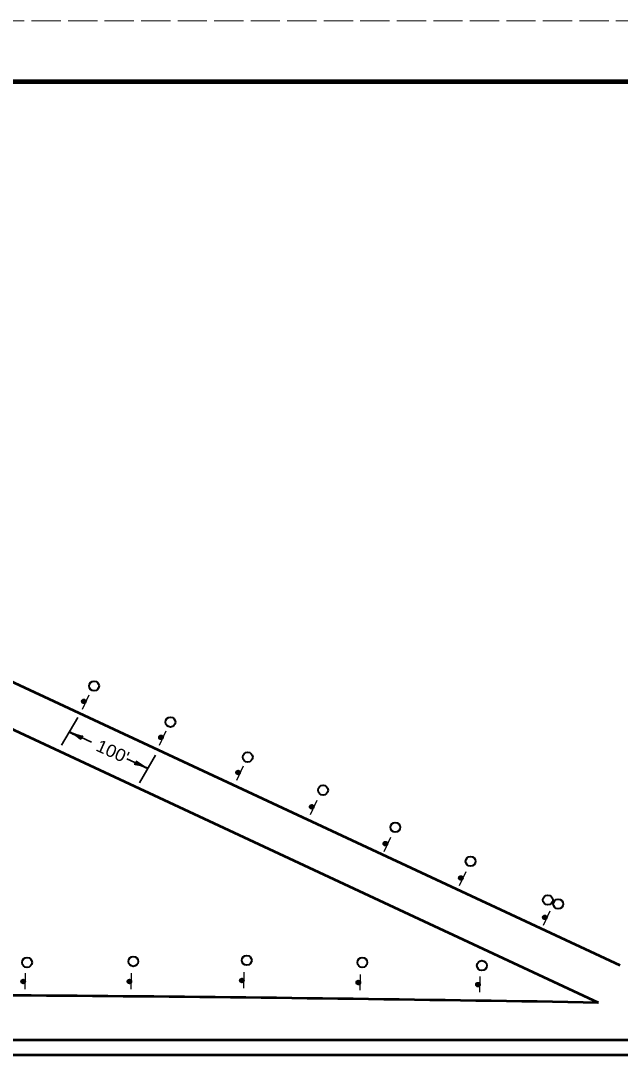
# Model space of a CAD drawing. Extents: x 354 to 1034, y -85 to 443.
# Drawn here: x 802.3 to 900.8, y 271.4 to 443 of the extents above; entities that cross this region are included whole.
import ezdxf
from ezdxf.enums import TextEntityAlignment as Align

# ---------------------------------------------------------------- set-up
doc = ezdxf.new("R2010")
doc.units = 0
doc.header["$LTSCALE"] = 0.8
doc.linetypes.add('LONG_DASHED', pattern=[7.5, 6, -1.5])
for name, color, linetype, lineweight in [('1', 7, 'Continuous', 40), ('4', 7, 'Continuous', 25), ('61', 7, 'Continuous', 35)]:
    doc.layers.add(name, color=color, linetype=linetype, lineweight=lineweight)

msp = doc.modelspace()

# ---------------------------------------------------------------- linework, layer by layer
at = {"layer": '1', "lineweight": 53}
for p, q in [((900.7673, 287.8702), (765.1801, 351.0956)), ((897.2311, 281.7872), (760.5537, 345.521)), ((796.3638, 273.2483), (969.7038, 273.2483))]:
    msp.add_line(p, q, dxfattribs=at)
at = {"layer": '1', "lineweight": 35}
for p, q in [((809.026, 324.0567), (811.6583, 328.6164)), ((813.9101, 324.5722), (810.2964, 326.2573)), ((823.1877, 320.2459), (819.7449, 321.8513)), ((821.8177, 317.8726), (824.45, 322.4324))]:
    msp.add_line(p, q, dxfattribs=at)
at = {"layer": '1', "lineweight": 53}
msp.add_lwpolyline([(735.2891, 275.6783), (796.3638, 275.6783), (969.7038, 275.6783)], dxfattribs=at)
at = {"layer": '1'}
for centre, radius in [((814.3608, 333.8018), 0.81), ((812.6668, 331.2719), 0.3159), ((812.659, 331.2934), 0.2835), ((812.6707, 331.2611), 0.2917), ((812.6634, 331.2645), 0.2754), ((812.6668, 331.2719), 0.2511), ((812.6668, 331.2719), 0.2349), ((812.6634, 331.2645), 0.2268), ((812.6634, 331.2645), 0.2106), ((812.656, 331.268), 0.1946), ((812.6487, 331.2714), 0.1782), ((812.6125, 331.2704), 0.1296), ((812.6487, 331.2714), 0.162), ((812.6086, 331.2812), 0.1218), ((812.634, 331.2782), 0.1458), ((812.5978, 331.2772), 0.0972), ((812.5904, 331.2807), 0.0814), ((812.5831, 331.2841), 0.0648), ((812.5684, 331.2909), 0.0486), ((812.5537, 331.2978), 0.0324), ((812.5391, 331.3046), 0.0162), ((812.6565, 331.2499), 0.1296), ((812.6599, 331.2572), 0.0891), ((812.6853, 331.3884), 0.0081), ((826.8981, 327.872), 0.81), ((825.3347, 325.3602), 0.3159), ((825.3269, 325.3817), 0.2835), ((825.3386, 325.3494), 0.2917), ((825.3313, 325.3528), 0.2754), ((825.3347, 325.3602), 0.2511), ((825.3347, 325.3602), 0.2349), ((825.3313, 325.3528), 0.2268), ((825.3313, 325.3528), 0.2106), ((825.324, 325.3562), 0.1946), ((825.3166, 325.3597), 0.1782), ((825.2804, 325.3587), 0.1296), ((825.3166, 325.3597), 0.162), ((825.2765, 325.3694), 0.1218), ((825.3019, 325.3665), 0.1458), ((825.2657, 325.3655), 0.0972), ((825.2584, 325.369), 0.0814), ((825.251, 325.3724), 0.0648), ((825.2364, 325.3792), 0.0486), ((825.2217, 325.3861), 0.0324), ((825.207, 325.3929), 0.0162), ((825.3244, 325.3381), 0.1296), ((825.3279, 325.3455), 0.0891), ((825.3533, 325.4766), 0.0081), ((839.6048, 322.1116), 0.81), ((838.0026, 319.5893), 0.3159), ((837.9947, 319.6108), 0.2835), ((838.0065, 319.5785), 0.2917), ((837.9992, 319.5819), 0.2754), ((838.0026, 319.5893), 0.2511), ((838.0026, 319.5893), 0.2349), ((837.9992, 319.5819), 0.2268), ((837.9992, 319.5819), 0.2106), ((837.9918, 319.5853), 0.1946), ((837.9845, 319.5888), 0.1782), ((837.9483, 319.5878), 0.1296), ((837.9845, 319.5888), 0.162), ((837.9443, 319.5985), 0.1218), ((837.9698, 319.5956), 0.1458), ((837.9336, 319.5946), 0.0972), ((837.9262, 319.598), 0.0814), ((837.9189, 319.6015), 0.0648), ((837.9042, 319.6083), 0.0486), ((837.8895, 319.6152), 0.0324), ((837.8748, 319.622), 0.0162), ((837.9923, 319.5672), 0.1296), ((837.9957, 319.5746), 0.0891), ((838.0211, 319.7057), 0.0081), ((851.9727, 316.69), 0.81), ((850.1074, 313.9591), 0.3159), ((850.0996, 313.9806), 0.2835), ((850.1113, 313.9483), 0.2917), ((850.104, 313.9517), 0.2754), ((850.1074, 313.9591), 0.2511), ((850.1074, 313.9591), 0.2349), ((850.104, 313.9517), 0.2268), ((850.104, 313.9517), 0.2106), ((850.0967, 313.9552), 0.1946), ((850.0893, 313.9586), 0.1782), ((850.0531, 313.9576), 0.1296), ((850.0893, 313.9586), 0.162), ((850.0492, 313.9684), 0.1218), ((850.0746, 313.9654), 0.1458), ((850.0384, 313.9644), 0.0972), ((850.0311, 313.9679), 0.0814), ((850.0237, 313.9713), 0.0648), ((850.0091, 313.9781), 0.0486), ((849.9944, 313.985), 0.0324), ((849.9797, 313.9918), 0.0162), ((850.0971, 313.9371), 0.1296), ((850.1006, 313.9444), 0.0891), ((850.126, 314.0755), 0.0081), ((863.8323, 310.5908), 0.81), ((862.2123, 307.9067), 0.3159), ((862.2045, 307.9282), 0.2835), ((862.2162, 307.8959), 0.2917), ((862.2089, 307.8994), 0.2754), ((862.2123, 307.9067), 0.2511), ((862.2123, 307.9067), 0.2349), ((862.2089, 307.8994), 0.2268), ((862.2089, 307.8994), 0.2106), ((862.2016, 307.9028), 0.1946), ((862.1942, 307.9062), 0.1782), ((862.158, 307.9052), 0.1296), ((862.1942, 307.9062), 0.162), ((862.1541, 307.916), 0.1218), ((862.1795, 307.913), 0.1458), ((862.1433, 307.9121), 0.0972), ((862.136, 307.9155), 0.0814), ((862.1286, 307.9189), 0.0648), ((862.114, 307.9257), 0.0486), ((862.0993, 307.9326), 0.0324), ((862.0846, 307.9394), 0.0162), ((862.2021, 307.8847), 0.1296), ((862.2055, 307.892), 0.0891), ((862.2309, 308.0232), 0.0081), ((876.2002, 304.9998), 0.81), ((874.5986, 302.2764), 0.3159), ((874.5908, 302.298), 0.2835), ((874.6026, 302.2657), 0.2917), ((874.5952, 302.2691), 0.2754), ((874.5986, 302.2764), 0.2511), ((874.5986, 302.2764), 0.2349), ((874.5952, 302.2691), 0.2268), ((874.5952, 302.2691), 0.2106), ((874.5879, 302.2725), 0.1946), ((874.5805, 302.276), 0.1782), ((874.5443, 302.275), 0.1296), ((874.5805, 302.276), 0.162), ((874.5404, 302.2857), 0.1218), ((874.5659, 302.2828), 0.1458), ((874.5296, 302.2818), 0.0972), ((874.5223, 302.2852), 0.0814), ((874.515, 302.2887), 0.0648), ((874.5003, 302.2955), 0.0486), ((874.4856, 302.3024), 0.0324), ((874.4709, 302.3092), 0.0162), ((874.5884, 302.2544), 0.1296), ((874.5918, 302.2618), 0.0891), ((874.6172, 302.3929), 0.0081), ((888.8966, 298.6569), 0.81), ((890.6038, 297.991), 0.81), ((888.3926, 295.8018), 0.3159), ((888.3848, 295.8233), 0.2835), ((888.3965, 295.791), 0.2917), ((888.3892, 295.7944), 0.2754), ((888.3926, 295.8018), 0.2511), ((888.3926, 295.8018), 0.2349), ((888.3892, 295.7944), 0.2268), ((888.3892, 295.7944), 0.2106), ((888.3818, 295.7979), 0.1946), ((888.3745, 295.8013), 0.1782), ((888.3383, 295.8003), 0.1296), ((888.3745, 295.8013), 0.162), ((888.3344, 295.8111), 0.1218), ((888.3598, 295.8081), 0.1458), ((888.3236, 295.8071), 0.0972), ((888.3163, 295.8106), 0.0814), ((888.3089, 295.814), 0.0648), ((888.2942, 295.8208), 0.0486), ((888.2796, 295.8277), 0.0324), ((888.2649, 295.8345), 0.0162), ((888.3823, 295.7798), 0.1296), ((888.3858, 295.7871), 0.0891), ((888.4112, 295.9182), 0.0081), ((803.3483, 288.3964), 0.81), ((820.7989, 288.5658), 0.81), ((839.4354, 288.7353), 0.81), ((858.4108, 288.3964), 0.81), ((878.0639, 287.8881), 0.81), ((802.7009, 285.266), 0.3159), ((802.685, 285.2825), 0.2835), ((802.7089, 285.2578), 0.2917), ((802.7008, 285.2579), 0.2754), ((802.7009, 285.266), 0.2511), ((802.7009, 285.266), 0.2349), ((802.7008, 285.2579), 0.2268), ((802.7008, 285.2579), 0.2106), ((802.6927, 285.2581), 0.1946), ((802.6846, 285.2582), 0.1782), ((802.6439, 285.2508), 0.1218), ((802.6519, 285.2426), 0.1296), ((802.6846, 285.2582), 0.162), ((802.6684, 285.2585), 0.1458), ((802.6357, 285.2429), 0.0972), ((802.6276, 285.243), 0.0814), ((802.6195, 285.2432), 0.0648), ((802.6033, 285.2434), 0.0486), ((802.5871, 285.2437), 0.0324), ((802.5709, 285.244), 0.0162), ((802.7005, 285.2418), 0.1296), ((802.7006, 285.2498), 0.0891), ((802.6705, 285.38), 0.0081), ((820.1515, 285.266), 0.3159), ((820.1356, 285.2825), 0.2835), ((820.1594, 285.2578), 0.2917), ((820.1513, 285.2579), 0.2754), ((820.1515, 285.266), 0.2511), ((820.1515, 285.266), 0.2349), ((820.1513, 285.2579), 0.2268), ((820.1513, 285.2579), 0.2106), ((820.1432, 285.2581), 0.1946), ((820.1351, 285.2582), 0.1782), ((820.0945, 285.2508), 0.1218), ((820.1025, 285.2426), 0.1296), ((820.1351, 285.2582), 0.162), ((820.1189, 285.2585), 0.1458), ((820.0863, 285.2429), 0.0972), ((820.0782, 285.243), 0.0814), ((820.0701, 285.2432), 0.0648), ((820.0539, 285.2434), 0.0486), ((820.0377, 285.2437), 0.0324), ((820.0215, 285.244), 0.0162), ((820.151, 285.2418), 0.1296), ((820.1512, 285.2498), 0.0891), ((820.1211, 285.38), 0.0081), ((838.6185, 285.4355), 0.3159), ((838.6026, 285.452), 0.2835), ((838.6265, 285.4272), 0.2917), ((838.6184, 285.4274), 0.2754), ((838.6185, 285.4355), 0.2511), ((838.6185, 285.4355), 0.2349), ((838.6184, 285.4274), 0.2268), ((838.6184, 285.4274), 0.2106), ((838.6103, 285.4275), 0.1946), ((838.6022, 285.4277), 0.1782), ((838.5616, 285.4203), 0.1218), ((838.5695, 285.412), 0.1296), ((838.6022, 285.4277), 0.162), ((838.586, 285.4279), 0.1458), ((838.5533, 285.4123), 0.0972), ((838.5452, 285.4124), 0.0814), ((838.5371, 285.4126), 0.0648), ((838.5209, 285.4129), 0.0486), ((838.5047, 285.4132), 0.0324), ((838.4885, 285.4134), 0.0162), ((838.6181, 285.4112), 0.1296), ((838.6182, 285.4193), 0.0891), ((838.5881, 285.5494), 0.0081), ((857.7633, 285.0966), 0.3159), ((857.7474, 285.1131), 0.2835), ((857.7713, 285.0884), 0.2917), ((857.7632, 285.0885), 0.2754), ((857.7633, 285.0966), 0.2511), ((857.7633, 285.0966), 0.2349), ((857.7632, 285.0885), 0.2268), ((857.7632, 285.0885), 0.2106), ((857.7551, 285.0887), 0.1946), ((857.747, 285.0888), 0.1782), ((857.7064, 285.0814), 0.1218), ((857.7143, 285.0732), 0.1296), ((857.747, 285.0888), 0.162), ((857.7308, 285.0891), 0.1458), ((857.6981, 285.0735), 0.0972), ((857.69, 285.0736), 0.0814), ((857.6819, 285.0737), 0.0648), ((857.6657, 285.074), 0.0486), ((857.6495, 285.0743), 0.0324), ((857.6333, 285.0746), 0.0162), ((857.7629, 285.0723), 0.1296), ((857.7631, 285.0804), 0.0891), ((857.7329, 285.2106), 0.0081), ((877.4164, 284.7578), 0.3159), ((877.4005, 284.7743), 0.2835), ((877.4244, 284.7495), 0.2917), ((877.4163, 284.7497), 0.2754), ((877.4164, 284.7578), 0.2511), ((877.4164, 284.7578), 0.2349), ((877.4163, 284.7497), 0.2268), ((877.4163, 284.7497), 0.2106), ((877.4082, 284.7498), 0.1946), ((877.4001, 284.75), 0.1782), ((877.3595, 284.7426), 0.1218), ((877.3674, 284.7343), 0.1296), ((877.4001, 284.75), 0.162), ((877.3839, 284.7502), 0.1458), ((877.3512, 284.7346), 0.0972), ((877.3431, 284.7347), 0.0814), ((877.335, 284.7349), 0.0648), ((877.3188, 284.7352), 0.0486), ((877.3026, 284.7355), 0.0324), ((877.2864, 284.7357), 0.0162), ((877.416, 284.7335), 0.1296), ((877.4162, 284.7416), 0.0891), ((877.386, 284.8717), 0.0081)]:
    msp.add_circle(centre, radius, dxfattribs=at)
at = {"layer": '1', "lineweight": 53}
msp.add_arc((731.0668, -9247.0592), 9530.2952, 89.00098, 89.97023, dxfattribs=at)
at = {"layer": '1'}
for centre, major_axis, ratio, start_param, end_param in [((811.0465, 325.7184), (1.2293, -0.7302), 0.07063, 6.28230741, 8.55970261), ((811.192, 326.0866), (-1.3644, 0.4967), 0.122415, 0.89635335, 3.14159265), ((822.4376, 320.7848), (-1.2293, 0.7302), 0.07063, 6.28230741, 8.55970261), ((822.2921, 320.4166), (1.3644, -0.4967), 0.122415, 0.89635335, 3.14159265)]:
    msp.add_ellipse(centre, major_axis=major_axis, ratio=ratio, start_param=start_param, end_param=end_param, dxfattribs=at)
at = {"layer": '4'}
for p, q in [((812.4514, 330.0049), (813.5468, 332.3542)), ((825.1193, 324.0933), (826.2148, 326.4424)), ((837.7872, 318.3223), (838.8827, 320.6715)), ((849.892, 312.6922), (850.9875, 315.0413)), ((861.9969, 306.6397), (863.0924, 308.9889)), ((874.3832, 301.0095), (875.4787, 303.3587)), ((888.1772, 294.5348), (889.2727, 296.884)), ((838.9371, 284.1906), (838.9824, 286.7821)), ((803.0194, 284.0212), (803.0648, 286.6127)), ((820.4701, 284.0212), (820.5153, 286.6127)), ((858.0818, 283.8517), (858.1273, 286.4432)), ((877.735, 283.5128), (877.7803, 286.1044))]:
    msp.add_line(p, q, dxfattribs=at)
for centre in [(812.6702, 331.2792), (825.3381, 325.3675), (838.006, 319.5966), (850.1108, 313.9664), (862.2158, 307.914), (874.6021, 302.2838), (888.396, 295.8091), (802.701, 285.2741), (820.1516, 285.2741), (838.6187, 285.4436), (857.7635, 285.1047), (877.4166, 284.7659)]:
    msp.add_circle(centre, 0.3321, dxfattribs=at)
at = {"layer": '61', "linetype": 'LONG_DASHED', "lineweight": 13}
msp.add_line((354.089, 443.0281), (1034.109, 443.0281), dxfattribs=at)
at = {"layer": '61', "lineweight": 158}
msp.add_lwpolyline([(1023.129, 433.0281), (384.089, 433.0281), (384.089, 13.0081)], dxfattribs=at)

# ---------------------------------------------------------------- texts
at = {"layer": '1', "width": 1.1}
msp.add_text("100'", height=2.025, rotation=336, dxfattribs=at).set_placement((817.0162, 322.1159), align=Align.CENTER)

doc.saveas('drawing.dxf')
